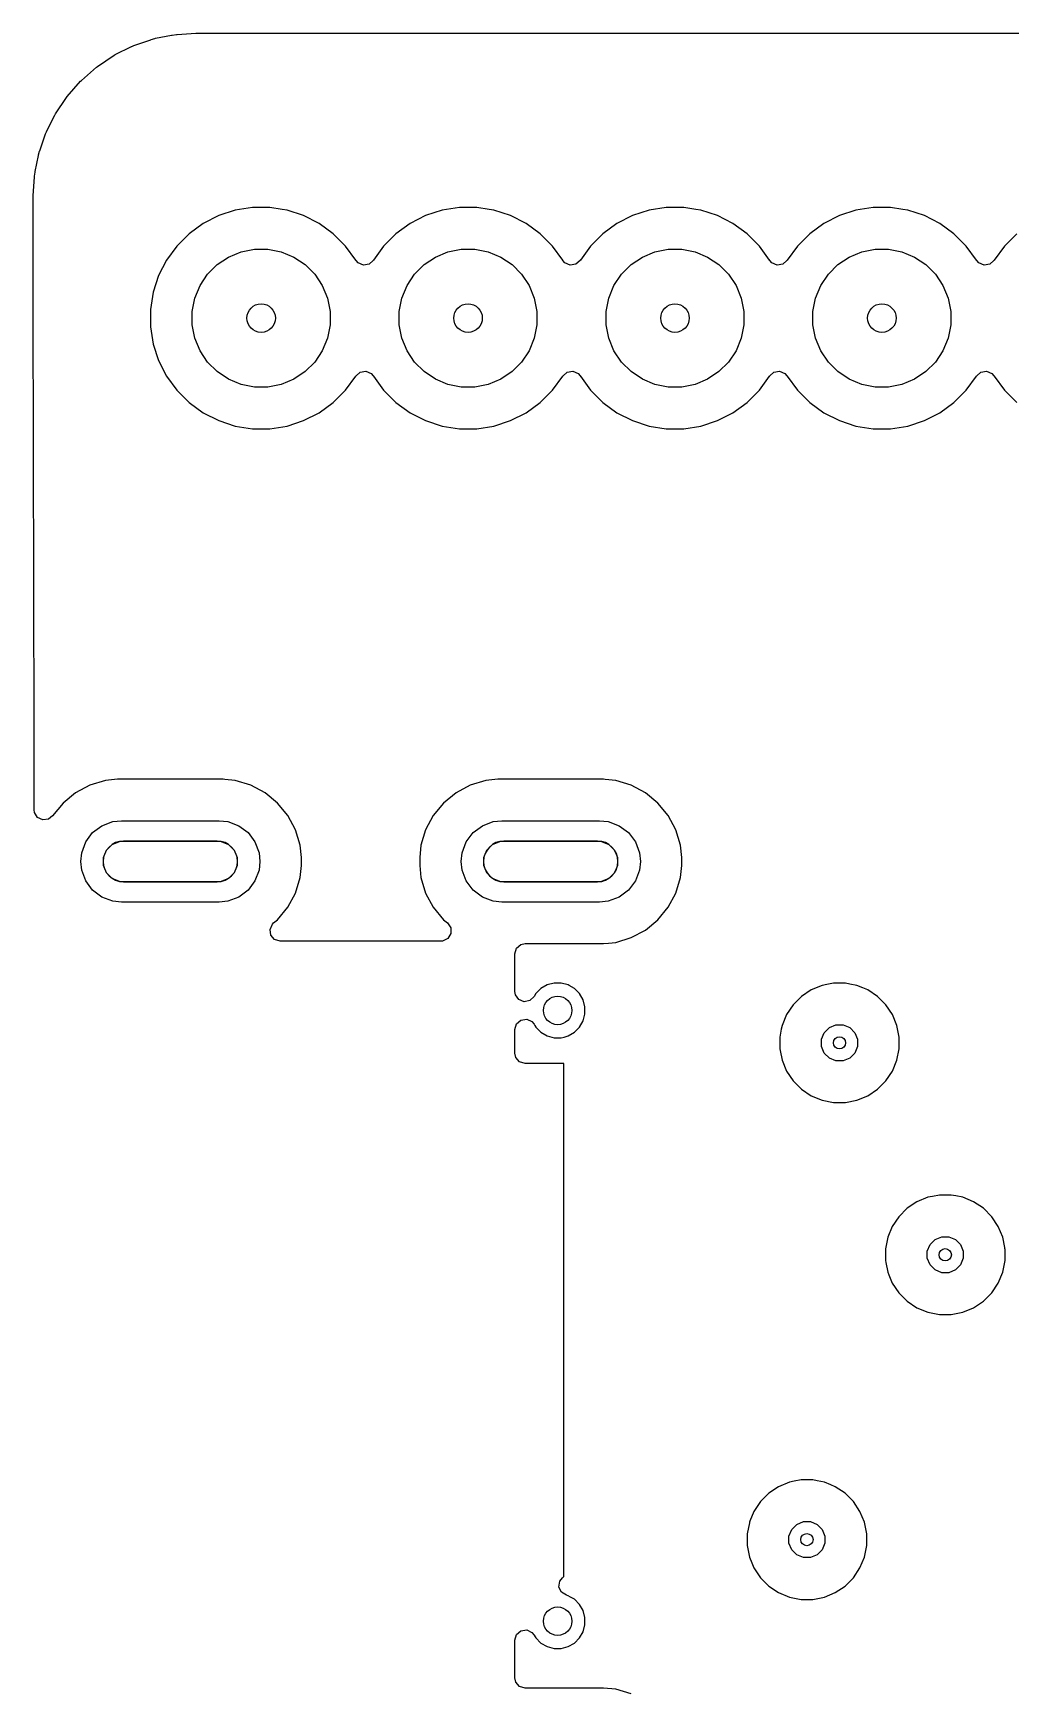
# Model space of a CAD drawing. Extents: x 2.09 to 4.51, y -4.8 to -2.93.
# Drawn here: x 2.087 to 2.559, y -3.734 to -2.933 of the extents above; entities that cross this region are included whole.
import ezdxf

# ---------------------------------------------------------------- set-up
doc = ezdxf.new("R2010")
doc.units = 0
doc.header["$MEASUREMENT"] = 0
doc.layers.add('BLACK', color=7, linetype='CONTINUOUS')

msp = doc.modelspace()

# ---------------------------------------------------------------- linework, layer by layer
at = {"layer": 'BLACK', "linetype": 'CONTINUOUS'}
for p, q in [((2.13425, -2.93957), (2.13437, -2.93951)), ((2.13437, -2.93951), (2.13529, -2.93909)), ((2.13529, -2.93909), (2.13575, -2.93891)), ((2.13575, -2.93891), (2.14356, -2.93625)), ((2.14356, -2.93625), (2.14375, -2.93619)), ((2.14375, -2.93619), (2.14541, -2.93571)), ((2.14541, -2.93571), (2.14584, -2.9356)), ((2.14584, -2.9356), (2.15358, -2.93406)), ((2.15358, -2.93406), (2.15383, -2.93402)), ((2.15383, -2.93402), (2.15586, -2.93373)), ((2.15586, -2.93373), (2.15624, -2.93369)), ((2.15624, -2.93369), (2.16519, -2.9331)), ((2.16519, -2.9331), (2.16552, -2.93309)), ((2.16552, -2.93309), (4.42897, -2.93309)), ((2.1177, -2.94918), (2.12572, -2.94382)), ((2.12572, -2.94382), (2.12628, -2.94349)), ((2.12628, -2.94349), (2.13425, -2.93957)), ((2.10993, -2.95593), (2.11719, -2.94957)), ((2.11719, -2.94957), (2.1177, -2.94918)), ((2.10311, -2.96365), (2.10948, -2.95639)), ((2.10948, -2.95639), (2.10993, -2.95593)), ((2.09736, -2.97218), (2.10272, -2.96416)), ((2.10272, -2.96416), (2.10311, -2.96365)), ((2.09311, -2.9807), (2.09704, -2.97274)), ((2.09704, -2.97274), (2.09736, -2.97218)), ((2.0898, -2.99001), (2.09245, -2.98221)), ((2.09245, -2.98221), (2.09263, -2.98174)), ((2.09263, -2.98174), (2.09305, -2.98083)), ((2.09305, -2.98083), (2.09311, -2.9807)), ((2.08761, -3.00003), (2.08915, -2.9923)), ((2.08915, -2.9923), (2.08925, -2.99187)), ((2.08925, -2.99187), (2.08974, -2.99021)), ((2.08974, -2.99021), (2.0898, -2.99001)), ((2.08664, -3.01165), (2.08723, -3.0027)), ((2.08723, -3.0027), (2.08727, -3.00232)), ((2.08727, -3.00232), (2.08756, -3.00029)), ((2.08756, -3.00029), (2.08761, -3.00003)), ((2.08663, -3.01198), (2.08664, -3.01165)), ((2.08672, -3.06666), (2.08663, -3.01198)), ((2.18433, -3.0187), (2.17632, -3.0213)), ((2.19264, -3.01738), (2.18433, -3.0187)), ((2.18433, -3.0187), (2.18433, -3.0187)), ((2.20106, -3.01738), (2.19264, -3.01738)), ((2.20698, -3.01832), (2.20106, -3.01738)), ((2.20937, -3.0187), (2.20698, -3.01832)), ((2.21738, -3.0213), (2.20937, -3.0187)), ((2.20937, -3.0187), (2.20937, -3.0187)), ((2.28433, -3.0187), (2.27632, -3.0213)), ((2.29264, -3.01738), (2.28433, -3.0187)), ((2.28433, -3.0187), (2.28433, -3.0187)), ((2.30106, -3.01738), (2.29264, -3.01738)), ((2.30698, -3.01832), (2.30106, -3.01738)), ((2.30937, -3.0187), (2.30698, -3.01832)), ((2.31738, -3.0213), (2.30937, -3.0187)), ((2.30937, -3.0187), (2.30937, -3.0187)), ((2.38433, -3.0187), (2.37632, -3.0213)), ((2.39264, -3.01738), (2.38433, -3.0187)), ((2.38433, -3.0187), (2.38433, -3.0187)), ((2.40106, -3.01738), (2.39264, -3.01738)), ((2.40698, -3.01832), (2.40106, -3.01738)), ((2.40937, -3.0187), (2.40698, -3.01832)), ((2.41738, -3.0213), (2.40937, -3.0187)), ((2.40937, -3.0187), (2.40937, -3.0187)), ((2.48433, -3.0187), (2.47632, -3.0213)), ((2.49264, -3.01738), (2.48433, -3.0187)), ((2.48433, -3.0187), (2.48433, -3.0187)), ((2.50106, -3.01738), (2.49264, -3.01738)), ((2.50698, -3.01832), (2.50106, -3.01738)), ((2.50937, -3.0187), (2.50698, -3.01832)), ((2.51738, -3.0213), (2.50937, -3.0187)), ((2.50937, -3.0187), (2.50937, -3.0187)), ((2.16882, -3.02512), (2.16201, -3.03007)), ((2.17632, -3.0213), (2.16882, -3.02512)), ((2.17632, -3.0213), (2.17632, -3.0213)), ((2.22488, -3.02512), (2.21738, -3.0213)), ((2.21738, -3.0213), (2.21738, -3.0213)), ((2.21738, -3.0213), (2.21738, -3.0213)), ((2.23169, -3.03007), (2.22488, -3.02512)), ((2.26882, -3.02512), (2.26201, -3.03007)), ((2.27632, -3.0213), (2.26882, -3.02512)), ((2.27632, -3.0213), (2.27632, -3.0213)), ((2.32488, -3.02512), (2.31738, -3.0213)), ((2.31738, -3.0213), (2.31738, -3.0213)), ((2.31738, -3.0213), (2.31738, -3.0213)), ((2.33169, -3.03007), (2.32488, -3.02512)), ((2.36882, -3.02512), (2.36201, -3.03007)), ((2.37632, -3.0213), (2.36882, -3.02512)), ((2.37632, -3.0213), (2.37632, -3.0213)), ((2.42488, -3.02512), (2.41738, -3.0213)), ((2.41738, -3.0213), (2.41738, -3.0213)), ((2.41738, -3.0213), (2.41738, -3.0213)), ((2.43169, -3.03007), (2.42488, -3.02512)), ((2.46882, -3.02512), (2.46201, -3.03007)), ((2.47632, -3.0213), (2.46882, -3.02512)), ((2.47632, -3.0213), (2.47632, -3.0213)), ((2.52488, -3.02512), (2.51738, -3.0213)), ((2.51738, -3.0213), (2.51738, -3.0213)), ((2.51738, -3.0213), (2.51738, -3.0213)), ((2.53169, -3.03007), (2.52488, -3.02512)), ((2.16201, -3.03007), (2.15605, -3.03602)), ((2.16201, -3.03007), (2.16201, -3.03007)), ((2.23765, -3.03602), (2.23169, -3.03007)), ((2.23169, -3.03007), (2.23169, -3.03007)), ((2.23169, -3.03007), (2.23169, -3.03007)), ((2.26201, -3.03007), (2.25605, -3.03602)), ((2.26201, -3.03007), (2.26201, -3.03007)), ((2.33765, -3.03602), (2.33169, -3.03007)), ((2.33169, -3.03007), (2.33169, -3.03007)), ((2.33169, -3.03007), (2.33169, -3.03007)), ((2.36201, -3.03007), (2.35605, -3.03602)), ((2.36201, -3.03007), (2.36201, -3.03007)), ((2.43765, -3.03602), (2.43169, -3.03007)), ((2.43169, -3.03007), (2.43169, -3.03007)), ((2.43169, -3.03007), (2.43169, -3.03007)), ((2.46201, -3.03007), (2.45605, -3.03602)), ((2.46201, -3.03007), (2.46201, -3.03007)), ((2.53765, -3.03602), (2.53169, -3.03007)), ((2.53169, -3.03007), (2.53169, -3.03007)), ((2.53169, -3.03007), (2.53169, -3.03007)), ((2.56201, -3.03007), (2.55605, -3.03602)), ((2.15111, -3.04283), (2.14728, -3.05034)), ((2.15605, -3.03602), (2.15111, -3.04283)), ((2.15605, -3.03602), (2.15605, -3.03602)), ((2.17562, -3.045), (2.18108, -3.04135)), ((2.18108, -3.04135), (2.18714, -3.03884)), ((2.18714, -3.03884), (2.19357, -3.03756)), ((2.19357, -3.03756), (2.20013, -3.03756)), ((2.20013, -3.03756), (2.20656, -3.03884)), ((2.20656, -3.03884), (2.21263, -3.04135)), ((2.21263, -3.04135), (2.21808, -3.045)), ((2.24259, -3.04283), (2.23765, -3.03602)), ((2.23765, -3.03602), (2.23765, -3.03602)), ((2.23765, -3.03602), (2.23765, -3.03602)), ((2.24262, -3.04288), (2.24259, -3.04283)), ((2.24259, -3.04283), (2.24259, -3.04283)), ((2.24265, -3.04291), (2.24262, -3.04288)), ((2.24271, -3.04299), (2.24265, -3.04291)), ((2.24272, -3.04299), (2.24271, -3.04299)), ((2.24368, -3.0441), (2.24272, -3.04299)), ((2.25097, -3.04298), (2.24901, -3.04475)), ((2.25099, -3.04299), (2.25097, -3.04298)), ((2.25107, -3.04289), (2.25099, -3.04299)), ((2.25108, -3.04288), (2.25107, -3.04289)), ((2.25111, -3.04283), (2.25108, -3.04288)), ((2.25605, -3.03602), (2.25111, -3.04283)), ((2.25605, -3.03602), (2.25605, -3.03602)), ((2.27562, -3.045), (2.28108, -3.04135)), ((2.28108, -3.04135), (2.28714, -3.03884)), ((2.28714, -3.03884), (2.29357, -3.03756)), ((2.29357, -3.03756), (2.30013, -3.03756)), ((2.30013, -3.03756), (2.30656, -3.03884)), ((2.30656, -3.03884), (2.31263, -3.04135)), ((2.31263, -3.04135), (2.31808, -3.045)), ((2.34259, -3.04283), (2.33765, -3.03602)), ((2.33765, -3.03602), (2.33765, -3.03602)), ((2.33765, -3.03602), (2.33765, -3.03602)), ((2.34262, -3.04288), (2.34259, -3.04283)), ((2.34259, -3.04283), (2.34259, -3.04283)), ((2.34265, -3.04291), (2.34262, -3.04288)), ((2.34271, -3.04299), (2.34265, -3.04291)), ((2.34272, -3.04299), (2.34271, -3.04299)), ((2.34368, -3.0441), (2.34272, -3.04299)), ((2.35097, -3.04298), (2.34901, -3.04475)), ((2.35099, -3.04299), (2.35097, -3.04298)), ((2.35107, -3.04289), (2.35099, -3.04299)), ((2.35108, -3.04288), (2.35107, -3.04289)), ((2.35111, -3.04283), (2.35108, -3.04288)), ((2.35605, -3.03602), (2.35111, -3.04283)), ((2.35605, -3.03602), (2.35605, -3.03602)), ((2.37562, -3.045), (2.38108, -3.04135)), ((2.38108, -3.04135), (2.38714, -3.03884)), ((2.38714, -3.03884), (2.39357, -3.03756)), ((2.39357, -3.03756), (2.40013, -3.03756)), ((2.40013, -3.03756), (2.40656, -3.03884)), ((2.40656, -3.03884), (2.41263, -3.04135)), ((2.41263, -3.04135), (2.41808, -3.045)), ((2.44259, -3.04283), (2.43765, -3.03602)), ((2.43765, -3.03602), (2.43765, -3.03602)), ((2.43765, -3.03602), (2.43765, -3.03602)), ((2.44262, -3.04288), (2.44259, -3.04283)), ((2.44259, -3.04283), (2.44259, -3.04283)), ((2.44265, -3.04291), (2.44262, -3.04288)), ((2.44271, -3.04299), (2.44265, -3.04291)), ((2.44272, -3.04299), (2.44271, -3.04299)), ((2.44368, -3.0441), (2.44272, -3.04299)), ((2.45097, -3.04298), (2.44901, -3.04475)), ((2.45099, -3.04299), (2.45097, -3.04298)), ((2.45107, -3.04289), (2.45099, -3.04299)), ((2.45108, -3.04288), (2.45107, -3.04289)), ((2.45111, -3.04283), (2.45108, -3.04288)), ((2.45605, -3.03602), (2.45111, -3.04283)), ((2.45605, -3.03602), (2.45605, -3.03602)), ((2.47562, -3.045), (2.48108, -3.04135)), ((2.48108, -3.04135), (2.48714, -3.03884)), ((2.48714, -3.03884), (2.49357, -3.03756)), ((2.49357, -3.03756), (2.50013, -3.03756)), ((2.50013, -3.03756), (2.50656, -3.03884)), ((2.50656, -3.03884), (2.51263, -3.04135)), ((2.51263, -3.04135), (2.51808, -3.045)), ((2.54259, -3.04283), (2.53765, -3.03602)), ((2.53765, -3.03602), (2.53765, -3.03602)), ((2.53765, -3.03602), (2.53765, -3.03602)), ((2.54262, -3.04288), (2.54259, -3.04283)), ((2.54259, -3.04283), (2.54259, -3.04283)), ((2.54265, -3.04291), (2.54262, -3.04288)), ((2.54271, -3.04299), (2.54265, -3.04291)), ((2.54272, -3.04299), (2.54271, -3.04299)), ((2.54368, -3.0441), (2.54272, -3.04299)), ((2.55097, -3.04298), (2.54901, -3.04475)), ((2.55099, -3.04299), (2.55097, -3.04298)), ((2.55107, -3.04289), (2.55099, -3.04299)), ((2.55108, -3.04288), (2.55107, -3.04289)), ((2.55111, -3.04283), (2.55108, -3.04288)), ((2.55605, -3.03602), (2.55111, -3.04283)), ((2.55605, -3.03602), (2.55605, -3.03602)), ((2.14728, -3.05034), (2.14468, -3.05834)), ((2.14728, -3.05034), (2.14728, -3.05034)), ((2.16734, -3.05509), (2.17098, -3.04964)), ((2.17098, -3.04964), (2.17562, -3.045)), ((2.21808, -3.045), (2.22272, -3.04964)), ((2.22272, -3.04964), (2.22636, -3.05509)), ((2.24625, -3.04521), (2.24368, -3.0441)), ((2.24901, -3.04475), (2.24625, -3.04521)), ((2.26734, -3.05509), (2.27098, -3.04964)), ((2.27098, -3.04964), (2.27562, -3.045)), ((2.31808, -3.045), (2.32272, -3.04964)), ((2.32272, -3.04964), (2.32636, -3.05509)), ((2.34625, -3.04521), (2.34368, -3.0441)), ((2.34901, -3.04475), (2.34625, -3.04521)), ((2.36734, -3.05509), (2.37098, -3.04964)), ((2.37098, -3.04964), (2.37562, -3.045)), ((2.41808, -3.045), (2.42272, -3.04964)), ((2.42272, -3.04964), (2.42636, -3.05509)), ((2.44625, -3.04521), (2.44368, -3.0441)), ((2.44901, -3.04475), (2.44625, -3.04521)), ((2.46734, -3.05509), (2.47098, -3.04964)), ((2.47098, -3.04964), (2.47562, -3.045)), ((2.51808, -3.045), (2.52272, -3.04964)), ((2.52272, -3.04964), (2.52636, -3.05509)), ((2.54625, -3.04521), (2.54368, -3.0441)), ((2.54901, -3.04475), (2.54625, -3.04521)), ((2.14468, -3.05834), (2.14337, -3.06666)), ((2.14468, -3.05834), (2.14468, -3.05834)), ((2.14468, -3.05834), (2.14468, -3.05834)), ((2.16483, -3.06115), (2.16734, -3.05509)), ((2.22636, -3.05509), (2.22887, -3.06115)), ((2.26483, -3.06115), (2.26734, -3.05509)), ((2.32636, -3.05509), (2.32887, -3.06115)), ((2.36483, -3.06115), (2.36734, -3.05509)), ((2.42636, -3.05509), (2.42887, -3.06115)), ((2.46483, -3.06115), (2.46734, -3.05509)), ((2.52636, -3.05509), (2.52887, -3.06115)), ((2.08705, -3.26881), (2.08672, -3.06666)), ((2.14337, -3.06666), (2.14337, -3.07508)), ((2.16355, -3.06759), (2.16483, -3.06115)), ((2.16355, -3.07415), (2.16355, -3.06759)), ((2.22887, -3.06115), (2.23015, -3.06759)), ((2.23015, -3.06759), (2.23015, -3.07415)), ((2.26355, -3.06759), (2.26483, -3.06115)), ((2.26355, -3.07415), (2.26355, -3.06759)), ((2.32887, -3.06115), (2.33015, -3.06759)), ((2.33015, -3.06759), (2.33015, -3.07415)), ((2.36355, -3.06759), (2.36483, -3.06115)), ((2.36355, -3.07415), (2.36355, -3.06759)), ((2.42887, -3.06115), (2.43015, -3.06759)), ((2.43015, -3.06759), (2.43015, -3.07415)), ((2.46355, -3.06759), (2.46483, -3.06115)), ((2.46355, -3.07415), (2.46355, -3.06759)), ((2.52887, -3.06115), (2.53015, -3.06759)), ((2.53015, -3.06759), (2.53015, -3.07415)), ((2.14337, -3.07508), (2.14468, -3.08339)), ((2.16483, -3.08058), (2.16355, -3.07415)), ((2.23015, -3.07415), (2.22887, -3.08058)), ((2.26483, -3.08058), (2.26355, -3.07415)), ((2.33015, -3.07415), (2.32887, -3.08058)), ((2.36483, -3.08058), (2.36355, -3.07415)), ((2.43015, -3.07415), (2.42887, -3.08058)), ((2.46483, -3.08058), (2.46355, -3.07415)), ((2.53015, -3.07415), (2.52887, -3.08058)), ((2.14468, -3.08339), (2.14468, -3.08339)), ((2.14468, -3.08339), (2.14728, -3.09139)), ((2.16734, -3.08664), (2.16483, -3.08058)), ((2.22887, -3.08058), (2.22636, -3.08664)), ((2.26734, -3.08664), (2.26483, -3.08058)), ((2.32887, -3.08058), (2.32636, -3.08664)), ((2.36734, -3.08664), (2.36483, -3.08058)), ((2.42887, -3.08058), (2.42636, -3.08664)), ((2.46734, -3.08664), (2.46483, -3.08058)), ((2.52887, -3.08058), (2.52636, -3.08664)), ((2.14728, -3.09139), (2.14728, -3.0914)), ((2.14728, -3.0914), (2.15111, -3.0989)), ((2.17098, -3.0921), (2.16734, -3.08664)), ((2.22636, -3.08664), (2.22272, -3.0921)), ((2.27098, -3.0921), (2.26734, -3.08664)), ((2.32636, -3.08664), (2.32272, -3.0921)), ((2.37098, -3.0921), (2.36734, -3.08664)), ((2.42636, -3.08664), (2.42272, -3.0921)), ((2.47098, -3.0921), (2.46734, -3.08664)), ((2.52636, -3.08664), (2.52272, -3.0921)), ((2.15111, -3.0989), (2.15605, -3.10571)), ((2.17562, -3.09673), (2.17098, -3.0921)), ((2.18108, -3.10038), (2.17562, -3.09673)), ((2.21808, -3.09673), (2.21263, -3.10038)), ((2.22272, -3.0921), (2.21808, -3.09673)), ((2.23765, -3.10571), (2.24259, -3.0989)), ((2.24259, -3.0989), (2.24262, -3.09886)), ((2.24259, -3.0989), (2.24259, -3.0989)), ((2.24262, -3.09886), (2.24263, -3.09884)), ((2.24263, -3.09884), (2.24271, -3.09874)), ((2.24271, -3.09874), (2.24273, -3.09876)), ((2.24273, -3.09876), (2.24469, -3.09698)), ((2.24469, -3.09698), (2.24745, -3.09652)), ((2.24745, -3.09652), (2.25002, -3.09763)), ((2.25002, -3.09763), (2.25099, -3.09875)), ((2.25099, -3.09875), (2.25099, -3.09874)), ((2.25099, -3.09874), (2.25105, -3.09882)), ((2.25105, -3.09882), (2.25108, -3.09886)), ((2.25108, -3.09886), (2.25111, -3.0989)), ((2.25111, -3.0989), (2.25111, -3.0989)), ((2.25111, -3.0989), (2.25605, -3.10571)), ((2.27562, -3.09673), (2.27098, -3.0921)), ((2.28108, -3.10038), (2.27562, -3.09673)), ((2.31808, -3.09673), (2.31263, -3.10038)), ((2.32272, -3.0921), (2.31808, -3.09673)), ((2.33765, -3.10571), (2.34259, -3.0989)), ((2.34259, -3.0989), (2.34262, -3.09886)), ((2.34259, -3.0989), (2.34259, -3.0989)), ((2.34262, -3.09886), (2.34263, -3.09884)), ((2.34263, -3.09884), (2.34271, -3.09874)), ((2.34271, -3.09874), (2.34273, -3.09876)), ((2.34273, -3.09876), (2.34469, -3.09698)), ((2.34469, -3.09698), (2.34745, -3.09652)), ((2.34745, -3.09652), (2.35002, -3.09763)), ((2.35002, -3.09763), (2.35099, -3.09875)), ((2.35099, -3.09875), (2.35099, -3.09874)), ((2.35099, -3.09874), (2.35105, -3.09882)), ((2.35105, -3.09882), (2.35108, -3.09886)), ((2.35108, -3.09886), (2.35111, -3.0989)), ((2.35111, -3.0989), (2.35111, -3.0989)), ((2.35111, -3.0989), (2.35605, -3.10571)), ((2.37562, -3.09673), (2.37098, -3.0921)), ((2.38108, -3.10038), (2.37562, -3.09673)), ((2.41808, -3.09673), (2.41263, -3.10038)), ((2.42272, -3.0921), (2.41808, -3.09673)), ((2.43765, -3.10571), (2.44259, -3.0989)), ((2.44259, -3.0989), (2.44262, -3.09886)), ((2.44259, -3.0989), (2.44259, -3.0989)), ((2.44262, -3.09886), (2.44263, -3.09884)), ((2.44263, -3.09884), (2.44271, -3.09874)), ((2.44271, -3.09874), (2.44273, -3.09876)), ((2.44273, -3.09876), (2.44469, -3.09698)), ((2.44469, -3.09698), (2.44745, -3.09652)), ((2.44745, -3.09652), (2.45002, -3.09763)), ((2.45002, -3.09763), (2.45099, -3.09875)), ((2.45099, -3.09875), (2.45099, -3.09874)), ((2.45099, -3.09874), (2.45105, -3.09882)), ((2.45105, -3.09882), (2.45108, -3.09886)), ((2.45108, -3.09886), (2.45111, -3.0989)), ((2.45111, -3.0989), (2.45111, -3.0989)), ((2.45111, -3.0989), (2.45605, -3.10571)), ((2.47562, -3.09673), (2.47098, -3.0921)), ((2.48108, -3.10038), (2.47562, -3.09673)), ((2.51808, -3.09673), (2.51263, -3.10038)), ((2.52272, -3.0921), (2.51808, -3.09673)), ((2.53765, -3.10571), (2.54259, -3.0989)), ((2.54259, -3.0989), (2.54262, -3.09886)), ((2.54259, -3.0989), (2.54259, -3.0989)), ((2.54262, -3.09886), (2.54263, -3.09884)), ((2.54263, -3.09884), (2.54271, -3.09874)), ((2.54271, -3.09874), (2.54273, -3.09876)), ((2.54273, -3.09876), (2.54469, -3.09698)), ((2.54469, -3.09698), (2.54745, -3.09652)), ((2.54745, -3.09652), (2.55002, -3.09763)), ((2.55002, -3.09763), (2.55099, -3.09875)), ((2.55099, -3.09875), (2.55099, -3.09874)), ((2.55099, -3.09874), (2.55105, -3.09882)), ((2.55105, -3.09882), (2.55108, -3.09886)), ((2.55108, -3.09886), (2.55111, -3.0989)), ((2.55111, -3.0989), (2.55111, -3.0989)), ((2.55111, -3.0989), (2.55605, -3.10571)), ((2.15605, -3.10571), (2.15605, -3.10571)), ((2.15605, -3.10571), (2.15605, -3.10571)), ((2.15605, -3.10571), (2.16201, -3.11166)), ((2.18714, -3.10289), (2.18108, -3.10038)), ((2.19357, -3.10417), (2.18714, -3.10289)), ((2.20013, -3.10417), (2.19357, -3.10417)), ((2.20656, -3.10289), (2.20013, -3.10417)), ((2.21263, -3.10038), (2.20656, -3.10289)), ((2.23169, -3.11166), (2.23765, -3.10571)), ((2.25605, -3.10571), (2.25605, -3.10571)), ((2.25605, -3.10571), (2.25605, -3.10571)), ((2.25605, -3.10571), (2.26201, -3.11166)), ((2.28714, -3.10289), (2.28108, -3.10038)), ((2.29357, -3.10417), (2.28714, -3.10289)), ((2.30013, -3.10417), (2.29357, -3.10417)), ((2.30656, -3.10289), (2.30013, -3.10417)), ((2.31263, -3.10038), (2.30656, -3.10289)), ((2.33169, -3.11166), (2.33765, -3.10571)), ((2.35605, -3.10571), (2.35605, -3.10571)), ((2.35605, -3.10571), (2.35605, -3.10571)), ((2.35605, -3.10571), (2.36201, -3.11166)), ((2.38714, -3.10289), (2.38108, -3.10038)), ((2.39357, -3.10417), (2.38714, -3.10289)), ((2.40013, -3.10417), (2.39357, -3.10417)), ((2.40656, -3.10289), (2.40013, -3.10417)), ((2.41263, -3.10038), (2.40656, -3.10289)), ((2.43169, -3.11166), (2.43765, -3.10571)), ((2.45605, -3.10571), (2.45605, -3.10571)), ((2.45605, -3.10571), (2.45605, -3.10571)), ((2.45605, -3.10571), (2.46201, -3.11166)), ((2.48714, -3.10289), (2.48108, -3.10038)), ((2.49357, -3.10417), (2.48714, -3.10289)), ((2.50013, -3.10417), (2.49357, -3.10417)), ((2.50656, -3.10289), (2.50013, -3.10417)), ((2.51263, -3.10038), (2.50656, -3.10289)), ((2.53169, -3.11166), (2.53765, -3.10571)), ((2.55605, -3.10571), (2.55605, -3.10571)), ((2.55605, -3.10571), (2.55605, -3.10571)), ((2.55605, -3.10571), (2.56201, -3.11166)), ((2.16201, -3.11166), (2.16201, -3.11166)), ((2.16201, -3.11166), (2.16201, -3.11166)), ((2.16201, -3.11166), (2.16882, -3.11661)), ((2.22488, -3.11661), (2.23169, -3.11166)), ((2.26201, -3.11166), (2.26201, -3.11166)), ((2.26201, -3.11166), (2.26201, -3.11166)), ((2.26201, -3.11166), (2.26882, -3.11661)), ((2.32488, -3.11661), (2.33169, -3.11166)), ((2.36201, -3.11166), (2.36201, -3.11166)), ((2.36201, -3.11166), (2.36201, -3.11166)), ((2.36201, -3.11166), (2.36882, -3.11661)), ((2.42488, -3.11661), (2.43169, -3.11166)), ((2.46201, -3.11166), (2.46201, -3.11166)), ((2.46201, -3.11166), (2.46201, -3.11166)), ((2.46201, -3.11166), (2.46882, -3.11661)), ((2.52488, -3.11661), (2.53169, -3.11166)), ((2.16882, -3.11661), (2.17632, -3.12043)), ((2.17632, -3.12043), (2.18433, -3.12303)), ((2.18433, -3.12303), (2.18433, -3.12303)), ((2.18433, -3.12303), (2.18433, -3.12303)), ((2.18433, -3.12303), (2.19264, -3.12435)), ((2.20106, -3.12435), (2.20937, -3.12303)), ((2.20937, -3.12303), (2.21738, -3.12043)), ((2.21738, -3.12043), (2.22488, -3.11661)), ((2.26882, -3.11661), (2.27632, -3.12043)), ((2.27632, -3.12043), (2.28433, -3.12303)), ((2.28433, -3.12303), (2.28433, -3.12303)), ((2.28433, -3.12303), (2.28433, -3.12303)), ((2.28433, -3.12303), (2.29264, -3.12435)), ((2.30106, -3.12435), (2.30937, -3.12303)), ((2.30937, -3.12303), (2.31738, -3.12043)), ((2.31738, -3.12043), (2.32488, -3.11661)), ((2.36882, -3.11661), (2.37632, -3.12043)), ((2.37632, -3.12043), (2.38433, -3.12303)), ((2.38433, -3.12303), (2.38433, -3.12303)), ((2.38433, -3.12303), (2.38433, -3.12303)), ((2.38433, -3.12303), (2.39264, -3.12435)), ((2.40106, -3.12435), (2.40937, -3.12303)), ((2.40937, -3.12303), (2.41738, -3.12043)), ((2.41738, -3.12043), (2.42488, -3.11661)), ((2.46882, -3.11661), (2.47632, -3.12043)), ((2.47632, -3.12043), (2.48433, -3.12303)), ((2.48433, -3.12303), (2.48433, -3.12303)), ((2.48433, -3.12303), (2.48433, -3.12303)), ((2.48433, -3.12303), (2.49264, -3.12435)), ((2.50106, -3.12435), (2.50937, -3.12303)), ((2.50937, -3.12303), (2.51738, -3.12043)), ((2.51738, -3.12043), (2.52488, -3.11661)), ((2.19264, -3.12435), (2.19264, -3.12435)), ((2.19264, -3.12435), (2.20106, -3.12435)), ((2.20106, -3.12435), (2.20106, -3.12435)), ((2.29264, -3.12435), (2.29264, -3.12435)), ((2.29264, -3.12435), (2.30106, -3.12435)), ((2.30106, -3.12435), (2.30106, -3.12435)), ((2.39264, -3.12435), (2.39264, -3.12435)), ((2.39264, -3.12435), (2.40106, -3.12435)), ((2.40106, -3.12435), (2.40106, -3.12435)), ((2.49264, -3.12435), (2.49264, -3.12435)), ((2.49264, -3.12435), (2.50106, -3.12435)), ((2.50106, -3.12435), (2.50106, -3.12435)), ((2.08711, -3.30854), (2.08705, -3.26881)), ((2.11406, -3.29667), (2.10716, -3.30035)), ((2.12154, -3.2944), (2.11406, -3.29667)), ((2.12737, -3.29382), (2.12154, -3.2944)), ((2.17852, -3.29382), (2.12737, -3.29382)), ((2.12737, -3.29382), (2.12737, -3.29382)), ((2.17928, -3.2939), (2.17852, -3.29382)), ((2.17852, -3.29382), (2.17852, -3.29382)), ((2.18435, -3.2944), (2.17928, -3.2939)), ((2.19184, -3.29667), (2.18435, -3.2944)), ((2.18435, -3.2944), (2.18435, -3.2944)), ((2.18435, -3.2944), (2.18435, -3.2944)), ((2.19873, -3.30035), (2.19184, -3.29667)), ((2.29791, -3.29667), (2.29102, -3.30035)), ((2.3054, -3.2944), (2.29791, -3.29667)), ((2.31123, -3.29382), (2.3054, -3.2944)), ((2.36238, -3.29382), (2.31123, -3.29382)), ((2.31123, -3.29382), (2.31123, -3.29382)), ((2.36314, -3.2939), (2.36238, -3.29382)), ((2.36238, -3.29382), (2.36238, -3.29382)), ((2.36821, -3.2944), (2.36314, -3.2939)), ((2.37569, -3.29667), (2.36821, -3.2944)), ((2.36821, -3.2944), (2.36821, -3.2944)), ((2.36821, -3.2944), (2.36821, -3.2944)), ((2.38259, -3.30035), (2.37569, -3.29667)), ((2.10111, -3.30532), (2.096, -3.31155)), ((2.10716, -3.30035), (2.10111, -3.30532)), ((2.20478, -3.30532), (2.19873, -3.30035)), ((2.20974, -3.31136), (2.20478, -3.30532)), ((2.28497, -3.30532), (2.28001, -3.31136)), ((2.29102, -3.30035), (2.28497, -3.30532)), ((2.38864, -3.30532), (2.38259, -3.30035)), ((2.3936, -3.31136), (2.38864, -3.30532)), ((2.08729, -3.30984), (2.08711, -3.30854)), ((2.08876, -3.31222), (2.08729, -3.30984)), ((2.09128, -3.31343), (2.08876, -3.31222)), ((2.09405, -3.31308), (2.09128, -3.31343)), ((2.09594, -3.31151), (2.09405, -3.31308)), ((2.096, -3.31155), (2.09594, -3.31151)), ((2.11989, -3.31625), (2.12514, -3.31429)), ((2.12514, -3.31429), (2.12932, -3.31384)), ((2.12932, -3.31384), (2.17657, -3.31384)), ((2.17657, -3.31384), (2.18075, -3.31429)), ((2.18075, -3.31429), (2.186, -3.31625)), ((2.21343, -3.31826), (2.20974, -3.31136)), ((2.28001, -3.31136), (2.27632, -3.31826)), ((2.30375, -3.31625), (2.309, -3.31429)), ((2.309, -3.31429), (2.31318, -3.31384)), ((2.31318, -3.31384), (2.36043, -3.31384)), ((2.36043, -3.31384), (2.36461, -3.31429)), ((2.36461, -3.31429), (2.36986, -3.31625)), ((2.39729, -3.31826), (2.3936, -3.31136)), ((2.11205, -3.32409), (2.1154, -3.31961)), ((2.1154, -3.31961), (2.11989, -3.31625)), ((2.12484, -3.32534), (2.12839, -3.32387)), ((2.12839, -3.32387), (2.13031, -3.32369)), ((2.13031, -3.32369), (2.17558, -3.32369)), ((2.17558, -3.32369), (2.1775, -3.32387)), ((2.1775, -3.32387), (2.18105, -3.32534)), ((2.186, -3.31625), (2.19049, -3.31961)), ((2.19049, -3.31961), (2.19384, -3.32409)), ((2.2157, -3.32574), (2.21343, -3.31826)), ((2.27632, -3.31826), (2.27405, -3.32574)), ((2.2959, -3.32409), (2.29926, -3.31961)), ((2.29926, -3.31961), (2.30375, -3.31625)), ((2.3087, -3.32534), (2.31225, -3.32387)), ((2.31225, -3.32387), (2.31417, -3.32369)), ((2.31417, -3.32369), (2.35944, -3.32369)), ((2.35944, -3.32369), (2.36136, -3.32387)), ((2.36136, -3.32387), (2.36491, -3.32534)), ((2.36986, -3.31625), (2.37434, -3.31961)), ((2.37434, -3.31961), (2.3777, -3.32409)), ((2.39956, -3.32574), (2.39729, -3.31826)), ((2.10964, -3.33353), (2.11009, -3.32934)), ((2.11009, -3.32934), (2.11205, -3.32409)), ((2.12065, -3.33161), (2.12212, -3.32806)), ((2.12065, -3.33545), (2.12065, -3.33161)), ((2.12212, -3.32806), (2.12484, -3.32534)), ((2.18105, -3.32534), (2.18377, -3.32806)), ((2.18377, -3.32806), (2.18524, -3.33161)), ((2.18524, -3.33161), (2.18524, -3.33545)), ((2.19384, -3.32409), (2.1958, -3.32934)), ((2.1958, -3.32934), (2.19625, -3.33353)), ((2.21627, -3.33158), (2.2157, -3.32574)), ((2.21627, -3.33548), (2.21627, -3.33158)), ((2.27405, -3.32574), (2.27348, -3.33158)), ((2.27348, -3.33158), (2.27348, -3.33548)), ((2.2935, -3.33353), (2.29395, -3.32934)), ((2.29395, -3.32934), (2.2959, -3.32409)), ((2.30451, -3.33161), (2.30598, -3.32806)), ((2.30451, -3.33545), (2.30451, -3.33161)), ((2.30598, -3.32806), (2.3087, -3.32534)), ((2.36491, -3.32534), (2.36763, -3.32806)), ((2.36763, -3.32806), (2.36909, -3.33161)), ((2.36909, -3.33161), (2.36909, -3.33545)), ((2.3777, -3.32409), (2.37966, -3.32934)), ((2.37966, -3.32934), (2.38011, -3.33353)), ((2.40013, -3.33158), (2.39956, -3.32574)), ((2.40013, -3.33548), (2.40013, -3.33158)), ((2.11009, -3.33771), (2.10964, -3.33353)), ((2.11205, -3.34296), (2.11009, -3.33771)), ((2.12212, -3.339), (2.12065, -3.33545)), ((2.12484, -3.34171), (2.12212, -3.339)), ((2.18377, -3.339), (2.18105, -3.34171)), ((2.18524, -3.33545), (2.18377, -3.339)), ((2.1958, -3.33771), (2.19384, -3.34296)), ((2.19625, -3.33353), (2.1958, -3.33771)), ((2.2157, -3.34131), (2.21627, -3.33548)), ((2.27348, -3.33548), (2.27348, -3.33548)), ((2.27348, -3.33548), (2.27405, -3.34131)), ((2.29395, -3.33771), (2.2935, -3.33353)), ((2.2959, -3.34296), (2.29395, -3.33771)), ((2.30598, -3.339), (2.30451, -3.33545)), ((2.3087, -3.34171), (2.30598, -3.339)), ((2.36763, -3.339), (2.36491, -3.34171)), ((2.36909, -3.33545), (2.36763, -3.339)), ((2.37966, -3.33771), (2.3777, -3.34296)), ((2.38011, -3.33353), (2.37966, -3.33771)), ((2.39956, -3.34131), (2.40013, -3.33548)), ((2.1154, -3.34745), (2.11205, -3.34296)), ((2.11989, -3.3508), (2.1154, -3.34745)), ((2.12839, -3.34318), (2.12484, -3.34171)), ((2.13031, -3.34337), (2.12839, -3.34318)), ((2.17558, -3.34337), (2.13031, -3.34337)), ((2.1775, -3.34318), (2.17558, -3.34337)), ((2.18105, -3.34171), (2.1775, -3.34318)), ((2.19049, -3.34745), (2.186, -3.3508)), ((2.19384, -3.34296), (2.19049, -3.34745)), ((2.21343, -3.3488), (2.2157, -3.34131)), ((2.27405, -3.34131), (2.27405, -3.34131)), ((2.27405, -3.34131), (2.27405, -3.34131)), ((2.27405, -3.34131), (2.27632, -3.3488)), ((2.29926, -3.34745), (2.2959, -3.34296)), ((2.30375, -3.3508), (2.29926, -3.34745)), ((2.31225, -3.34318), (2.3087, -3.34171)), ((2.31417, -3.34337), (2.31225, -3.34318)), ((2.35944, -3.34337), (2.31417, -3.34337)), ((2.36136, -3.34318), (2.35944, -3.34337)), ((2.36491, -3.34171), (2.36136, -3.34318)), ((2.37434, -3.34745), (2.36986, -3.3508)), ((2.3777, -3.34296), (2.37434, -3.34745)), ((2.39729, -3.3488), (2.39956, -3.34131)), ((2.12514, -3.35276), (2.11989, -3.3508)), ((2.12932, -3.35321), (2.12514, -3.35276)), ((2.17657, -3.35321), (2.12932, -3.35321)), ((2.18075, -3.35276), (2.17657, -3.35321)), ((2.186, -3.3508), (2.18075, -3.35276)), ((2.20478, -3.36174), (2.20974, -3.35569)), ((2.20974, -3.35569), (2.21343, -3.3488)), ((2.27632, -3.3488), (2.28001, -3.35569)), ((2.28001, -3.35569), (2.28497, -3.36174)), ((2.309, -3.35276), (2.30375, -3.3508)), ((2.31318, -3.35321), (2.309, -3.35276)), ((2.36043, -3.35321), (2.31318, -3.35321)), ((2.36461, -3.35276), (2.36043, -3.35321)), ((2.36986, -3.3508), (2.36461, -3.35276)), ((2.38864, -3.36174), (2.3936, -3.35569)), ((2.3936, -3.35569), (2.39729, -3.3488)), ((2.20112, -3.36642), (2.20228, -3.36388)), ((2.20228, -3.36388), (2.20288, -3.3633)), ((2.20288, -3.3633), (2.20478, -3.36174)), ((2.28497, -3.36174), (2.28687, -3.3633)), ((2.28687, -3.3633), (2.28844, -3.36561)), ((2.38259, -3.3667), (2.38864, -3.36174)), ((2.20152, -3.36919), (2.20112, -3.36642)), ((2.20335, -3.3713), (2.20152, -3.36919)), ((2.20603, -3.37209), (2.20335, -3.3713)), ((2.28456, -3.37202), (2.28372, -3.37209)), ((2.28707, -3.37079), (2.28456, -3.37202)), ((2.28852, -3.3684), (2.28707, -3.37079)), ((2.28844, -3.36561), (2.28852, -3.3684)), ((2.36821, -3.37266), (2.37569, -3.37039)), ((2.37569, -3.37039), (2.38259, -3.3667)), ((2.28372, -3.37209), (2.20603, -3.37209)), ((2.3195, -3.37819), (2.32029, -3.37551)), ((2.3195, -3.39641), (2.3195, -3.37819)), ((2.32029, -3.37551), (2.3224, -3.37368)), ((2.3224, -3.37368), (2.32446, -3.37323)), ((2.32446, -3.37323), (2.36238, -3.37323)), ((2.36238, -3.37323), (2.36474, -3.373)), ((2.36238, -3.37323), (2.36238, -3.37323)), ((2.36474, -3.373), (2.36821, -3.37266)), ((2.36821, -3.37266), (2.36821, -3.37266)), ((2.36821, -3.37266), (2.36821, -3.37266)), ((2.33204, -3.39501), (2.32958, -3.39746)), ((2.33505, -3.39327), (2.33204, -3.39501)), ((2.33204, -3.39501), (2.33204, -3.39501)), ((2.33841, -3.39237), (2.33505, -3.39327)), ((2.33505, -3.39327), (2.33505, -3.39327)), ((2.33505, -3.39327), (2.33505, -3.39327)), ((2.34189, -3.39237), (2.33841, -3.39237)), ((2.34525, -3.39327), (2.34189, -3.39237)), ((2.34564, -3.39349), (2.34525, -3.39327)), ((2.34525, -3.39327), (2.34525, -3.39327)), ((2.34525, -3.39327), (2.34525, -3.39327)), ((2.34826, -3.39501), (2.34564, -3.39349)), ((2.35072, -3.39746), (2.34826, -3.39501)), ((2.34826, -3.39501), (2.34826, -3.39501)), ((2.34826, -3.39501), (2.34826, -3.39501)), ((2.4627, -3.39567), (2.45797, -3.39883)), ((2.46795, -3.39349), (2.4627, -3.39567)), ((2.4702, -3.39304), (2.46795, -3.39349)), ((2.46795, -3.39349), (2.46795, -3.39349)), ((2.46795, -3.39349), (2.46795, -3.39349)), ((2.47353, -3.39238), (2.4702, -3.39304)), ((2.47922, -3.39238), (2.47353, -3.39238)), ((2.47353, -3.39238), (2.47353, -3.39238)), ((2.48144, -3.39282), (2.47922, -3.39238)), ((2.47922, -3.39238), (2.47922, -3.39238)), ((2.4848, -3.39349), (2.48144, -3.39282)), ((2.48768, -3.39469), (2.4848, -3.39349)), ((2.49006, -3.39567), (2.48768, -3.39469)), ((2.49479, -3.39883), (2.49006, -3.39567)), ((2.31977, -3.39803), (2.3195, -3.39641)), ((2.32139, -3.40031), (2.31977, -3.39803)), ((2.32399, -3.40135), (2.32139, -3.40031)), ((2.32673, -3.40082), (2.32399, -3.40135)), ((2.32876, -3.39889), (2.32673, -3.40082)), ((2.32958, -3.39746), (2.32876, -3.39889)), ((2.32958, -3.39746), (2.32958, -3.39746)), ((2.35246, -3.40048), (2.35072, -3.39746)), ((2.35072, -3.39746), (2.35072, -3.39746)), ((2.35072, -3.39746), (2.35072, -3.39746)), ((2.35336, -3.40384), (2.35246, -3.40048)), ((2.35336, -3.40731), (2.35336, -3.40384)), ((2.45395, -3.40285), (2.45079, -3.40758)), ((2.45797, -3.39883), (2.45395, -3.40285)), ((2.45395, -3.40285), (2.45395, -3.40285)), ((2.45797, -3.39883), (2.45797, -3.39883)), ((2.49881, -3.40285), (2.49479, -3.39883)), ((2.49479, -3.39883), (2.49479, -3.39883)), ((2.50197, -3.40758), (2.49881, -3.40285)), ((2.49881, -3.40285), (2.49881, -3.40285)), ((2.49881, -3.40285), (2.49881, -3.40285)), ((2.3195, -3.41474), (2.32029, -3.41206)), ((2.32029, -3.41206), (2.3224, -3.41023)), ((2.3224, -3.41023), (2.32517, -3.40983)), ((2.32517, -3.40983), (2.32771, -3.41099)), ((2.32771, -3.41099), (2.32876, -3.41226)), ((2.35072, -3.41369), (2.35246, -3.41067)), ((2.35246, -3.41067), (2.35336, -3.40731)), ((2.45079, -3.40758), (2.44861, -3.41284)), ((2.50415, -3.41284), (2.50197, -3.40758)), ((2.3195, -3.42619), (2.3195, -3.41474)), ((2.32876, -3.41226), (2.32909, -3.41284)), ((2.32909, -3.41284), (2.32958, -3.41369)), ((2.32958, -3.41369), (2.32958, -3.41369)), ((2.32958, -3.41369), (2.33204, -3.41614)), ((2.33204, -3.41614), (2.33204, -3.41614)), ((2.33204, -3.41614), (2.33204, -3.41614)), ((2.33204, -3.41614), (2.33505, -3.41788)), ((2.33505, -3.41788), (2.33841, -3.41878)), ((2.33841, -3.41878), (2.33841, -3.41878)), ((2.33841, -3.41878), (2.34189, -3.41878)), ((2.34189, -3.41878), (2.34326, -3.41842)), ((2.34189, -3.41878), (2.34189, -3.41878)), ((2.34326, -3.41842), (2.34525, -3.41788)), ((2.34525, -3.41788), (2.34826, -3.41614)), ((2.34826, -3.41614), (2.34974, -3.41466)), ((2.34826, -3.41614), (2.34826, -3.41614)), ((2.34974, -3.41466), (2.35072, -3.41369)), ((2.35072, -3.41369), (2.35072, -3.41369)), ((2.44825, -3.41466), (2.4475, -3.41842)), ((2.4475, -3.41842), (2.4475, -3.4241)), ((2.44861, -3.41284), (2.44825, -3.41466)), ((2.44861, -3.41284), (2.44861, -3.41284)), ((2.46769, -3.41953), (2.46901, -3.41634)), ((2.46769, -3.42299), (2.46769, -3.41953)), ((2.46901, -3.41634), (2.47146, -3.41389)), ((2.47146, -3.41389), (2.47465, -3.41257)), ((2.47465, -3.41257), (2.47811, -3.41257)), ((2.47811, -3.41257), (2.4813, -3.41389)), ((2.4813, -3.41389), (2.48374, -3.41634)), ((2.48374, -3.41634), (2.48507, -3.41953)), ((2.48507, -3.41953), (2.48507, -3.42299)), ((2.50526, -3.41842), (2.50415, -3.41284)), ((2.50526, -3.4241), (2.50526, -3.41842)), ((2.31995, -3.42825), (2.3195, -3.42619)), ((2.4475, -3.4241), (2.44768, -3.425)), ((2.44768, -3.425), (2.44861, -3.42968)), ((2.46901, -3.42618), (2.46769, -3.42299)), ((2.47146, -3.42863), (2.46901, -3.42618)), ((2.48374, -3.42618), (2.4813, -3.42863)), ((2.48507, -3.42299), (2.48374, -3.42618)), ((2.50415, -3.42968), (2.50526, -3.4241)), ((2.32178, -3.43036), (2.31995, -3.42825)), ((2.32446, -3.43115), (2.32178, -3.43036)), ((2.34311, -3.43115), (2.32446, -3.43115)), ((2.34312, -3.43116), (2.34311, -3.43115)), ((2.34311, -3.43115), (2.34311, -3.43115)), ((2.34312, -3.52084), (2.34312, -3.43116)), ((2.34312, -3.43116), (2.34312, -3.43116)), ((2.44861, -3.42968), (2.44861, -3.42968)), ((2.44861, -3.42968), (2.45079, -3.43494)), ((2.45079, -3.43494), (2.45395, -3.43967)), ((2.47465, -3.42995), (2.47146, -3.42863)), ((2.47811, -3.42995), (2.47465, -3.42995)), ((2.4813, -3.42863), (2.47811, -3.42995)), ((2.49881, -3.43967), (2.50197, -3.43494)), ((2.50197, -3.43494), (2.50415, -3.42968)), ((2.45395, -3.43967), (2.45395, -3.43967)), ((2.45395, -3.43967), (2.45797, -3.44369)), ((2.45797, -3.44369), (2.45797, -3.44369)), ((2.45797, -3.44369), (2.45797, -3.44369)), ((2.45797, -3.44369), (2.4627, -3.44685)), ((2.49006, -3.44685), (2.49479, -3.44369)), ((2.49479, -3.44369), (2.49881, -3.43967)), ((2.4627, -3.44685), (2.46795, -3.44903)), ((2.46795, -3.44903), (2.47353, -3.45014)), ((2.47353, -3.45014), (2.47353, -3.45014)), ((2.47353, -3.45014), (2.47922, -3.45014)), ((2.47922, -3.45014), (2.4848, -3.44903)), ((2.47922, -3.45014), (2.47922, -3.45014)), ((2.4848, -3.44903), (2.49006, -3.44685)), ((2.51382, -3.49809), (2.50909, -3.50125)), ((2.51907, -3.49592), (2.51382, -3.49809)), ((2.52132, -3.49547), (2.51907, -3.49592)), ((2.51907, -3.49592), (2.51907, -3.49592)), ((2.51907, -3.49592), (2.51907, -3.49592)), ((2.52465, -3.49481), (2.52132, -3.49547)), ((2.53034, -3.49481), (2.52465, -3.49481)), ((2.52465, -3.49481), (2.52465, -3.49481)), ((2.53256, -3.49525), (2.53034, -3.49481)), ((2.53034, -3.49481), (2.53034, -3.49481)), ((2.53592, -3.49592), (2.53256, -3.49525)), ((2.54117, -3.49809), (2.53592, -3.49592)), ((2.53592, -3.49592), (2.53592, -3.49592)), ((2.5459, -3.50125), (2.54117, -3.49809)), ((2.50507, -3.50528), (2.5019, -3.51001)), ((2.50909, -3.50125), (2.50507, -3.50528)), ((2.50507, -3.50528), (2.50507, -3.50528)), ((2.50909, -3.50125), (2.50909, -3.50125)), ((2.54993, -3.50528), (2.5459, -3.50125)), ((2.5459, -3.50125), (2.5459, -3.50125)), ((2.55309, -3.51001), (2.54993, -3.50528)), ((2.54993, -3.50528), (2.54993, -3.50528)), ((2.54993, -3.50528), (2.54993, -3.50528)), ((2.49973, -3.51526), (2.49862, -3.52084)), ((2.5019, -3.51001), (2.49973, -3.51526)), ((2.52257, -3.51632), (2.52577, -3.515)), ((2.52577, -3.515), (2.52922, -3.515)), ((2.52922, -3.515), (2.53242, -3.51632)), ((2.55526, -3.51526), (2.55309, -3.51001)), ((2.55624, -3.52015), (2.55526, -3.51526)), ((2.34312, -3.55621), (2.34312, -3.52084)), ((2.49862, -3.52084), (2.49862, -3.52653)), ((2.51881, -3.52196), (2.52013, -3.51876)), ((2.51881, -3.52541), (2.51881, -3.52196)), ((2.52013, -3.51876), (2.52257, -3.51632)), ((2.53242, -3.51632), (2.53486, -3.51876)), ((2.53486, -3.51876), (2.53618, -3.52196)), ((2.53618, -3.52196), (2.53618, -3.52541)), ((2.55636, -3.52078), (2.55624, -3.52015)), ((2.55637, -3.52084), (2.55636, -3.52078)), ((2.55637, -3.52653), (2.55637, -3.52084)), ((2.55637, -3.52084), (2.55637, -3.52084)), ((2.49862, -3.52653), (2.49881, -3.52749)), ((2.49881, -3.52749), (2.49973, -3.53211)), ((2.49973, -3.53211), (2.50029, -3.53346)), ((2.52013, -3.52861), (2.51881, -3.52541)), ((2.52257, -3.53105), (2.52013, -3.52861)), ((2.52577, -3.53237), (2.52257, -3.53105)), ((2.53242, -3.53105), (2.52922, -3.53237)), ((2.53486, -3.52861), (2.53242, -3.53105)), ((2.53618, -3.52541), (2.53486, -3.52861)), ((2.55309, -3.53736), (2.55526, -3.53211)), ((2.55526, -3.53211), (2.55637, -3.52653)), ((2.50029, -3.53346), (2.5019, -3.53736)), ((2.5019, -3.53736), (2.50507, -3.54209)), ((2.52922, -3.53237), (2.52577, -3.53237)), ((2.54993, -3.54209), (2.55309, -3.53736)), ((2.50507, -3.54209), (2.50507, -3.54209)), ((2.50507, -3.54209), (2.50909, -3.54612)), ((2.50909, -3.54612), (2.50909, -3.54612)), ((2.50909, -3.54612), (2.50909, -3.54612)), ((2.50909, -3.54612), (2.51382, -3.54928)), ((2.54117, -3.54928), (2.5459, -3.54612)), ((2.5459, -3.54612), (2.54993, -3.54209)), ((2.34312, -3.65857), (2.34312, -3.55621)), ((2.51382, -3.54928), (2.51907, -3.55145)), ((2.51907, -3.55145), (2.52465, -3.55256)), ((2.52465, -3.55256), (2.52465, -3.55256)), ((2.52465, -3.55256), (2.53034, -3.55256)), ((2.53034, -3.55256), (2.53592, -3.55145)), ((2.53034, -3.55256), (2.53034, -3.55256)), ((2.53592, -3.55145), (2.54117, -3.54928)), ((2.44695, -3.63583), (2.44222, -3.63899)), ((2.45221, -3.63365), (2.44695, -3.63583)), ((2.45446, -3.6332), (2.45221, -3.63365)), ((2.45221, -3.63365), (2.45221, -3.63365)), ((2.45221, -3.63365), (2.45221, -3.63365)), ((2.45779, -3.63254), (2.45446, -3.6332)), ((2.46347, -3.63254), (2.45779, -3.63254)), ((2.45779, -3.63254), (2.45779, -3.63254)), ((2.46564, -3.63297), (2.46347, -3.63254)), ((2.46347, -3.63254), (2.46347, -3.63254)), ((2.46905, -3.63365), (2.46564, -3.63297)), ((2.4722, -3.63495), (2.46905, -3.63365)), ((2.47431, -3.63583), (2.4722, -3.63495)), ((2.47904, -3.63898), (2.47431, -3.63583)), ((2.4382, -3.64301), (2.43504, -3.64774)), ((2.44222, -3.63899), (2.4382, -3.64301)), ((2.4382, -3.64301), (2.4382, -3.64301)), ((2.44222, -3.63899), (2.44222, -3.63899)), ((2.47904, -3.63899), (2.47904, -3.63898)), ((2.48306, -3.64301), (2.47904, -3.63899)), ((2.48622, -3.64774), (2.48306, -3.64301)), ((2.48306, -3.64301), (2.48306, -3.64301)), ((2.48306, -3.64301), (2.48306, -3.64301)), ((2.43504, -3.64774), (2.43305, -3.65255)), ((2.4884, -3.65299), (2.48622, -3.64774)), ((2.34312, -3.67921), (2.34312, -3.65857)), ((2.43279, -3.65333), (2.43175, -3.65857)), ((2.43175, -3.65857), (2.43175, -3.66426)), ((2.43175, -3.65857), (2.43175, -3.65857)), ((2.43286, -3.65299), (2.43279, -3.65333)), ((2.43305, -3.65255), (2.43286, -3.65299)), ((2.45194, -3.65969), (2.45326, -3.6565)), ((2.45194, -3.66315), (2.45194, -3.65969)), ((2.45326, -3.6565), (2.45571, -3.65405)), ((2.45571, -3.65405), (2.4589, -3.65273)), ((2.4589, -3.65273), (2.46236, -3.65273)), ((2.46236, -3.65273), (2.46555, -3.65405)), ((2.46555, -3.65405), (2.468, -3.6565)), ((2.468, -3.6565), (2.46932, -3.65969)), ((2.46932, -3.65969), (2.46932, -3.66315)), ((2.48951, -3.65857), (2.4884, -3.65299)), ((2.48951, -3.66426), (2.48951, -3.65857)), ((2.43175, -3.66426), (2.43286, -3.66984)), ((2.45326, -3.66634), (2.45194, -3.66315)), ((2.45571, -3.66878), (2.45326, -3.66634)), ((2.468, -3.66634), (2.46555, -3.66878)), ((2.46932, -3.66315), (2.468, -3.66634)), ((2.4884, -3.66984), (2.48951, -3.66426)), ((2.43286, -3.66984), (2.43404, -3.67268)), ((2.43404, -3.67268), (2.43504, -3.6751)), ((2.43504, -3.6751), (2.4382, -3.67983)), ((2.4589, -3.67011), (2.45571, -3.66878)), ((2.46236, -3.67011), (2.4589, -3.67011)), ((2.46555, -3.66878), (2.46236, -3.67011)), ((2.48306, -3.67983), (2.48622, -3.6751)), ((2.48622, -3.6751), (2.4884, -3.66984)), ((2.34079, -3.68434), (2.34112, -3.68157)), ((2.34201, -3.68686), (2.34079, -3.68434)), ((2.34112, -3.68157), (2.34245, -3.67995)), ((2.34241, -3.67991), (2.34283, -3.6795)), ((2.34245, -3.67995), (2.34241, -3.67991)), ((2.34283, -3.6795), (2.3429, -3.67941)), ((2.3429, -3.67941), (2.34293, -3.6794)), ((2.34293, -3.6794), (2.34312, -3.67921)), ((2.4382, -3.67983), (2.4382, -3.67983)), ((2.4382, -3.67983), (2.44222, -3.68385)), ((2.44222, -3.68385), (2.44222, -3.68385)), ((2.44222, -3.68385), (2.44222, -3.68385)), ((2.44222, -3.68385), (2.44695, -3.68701)), ((2.47431, -3.68701), (2.47904, -3.68385)), ((2.47904, -3.68385), (2.48306, -3.67983)), ((2.3444, -3.68831), (2.34201, -3.68686)), ((2.34525, -3.68854), (2.3444, -3.68831)), ((2.34636, -3.68919), (2.34525, -3.68854)), ((2.34525, -3.68854), (2.34525, -3.68854)), ((2.34525, -3.68854), (2.34525, -3.68854)), ((2.34826, -3.69028), (2.34636, -3.68919)), ((2.35072, -3.69274), (2.34826, -3.69028)), ((2.34826, -3.69028), (2.34826, -3.69028)), ((2.34826, -3.69028), (2.34826, -3.69028)), ((2.44695, -3.68701), (2.45221, -3.68919)), ((2.45221, -3.68919), (2.45779, -3.6903)), ((2.45779, -3.6903), (2.45779, -3.6903)), ((2.45779, -3.6903), (2.46347, -3.6903)), ((2.46347, -3.6903), (2.46905, -3.68919)), ((2.46347, -3.6903), (2.46347, -3.6903)), ((2.46905, -3.68919), (2.47431, -3.68701)), ((2.35246, -3.69575), (2.35072, -3.69274)), ((2.35072, -3.69274), (2.35072, -3.69274)), ((2.35072, -3.69274), (2.35072, -3.69274)), ((2.35336, -3.69911), (2.35246, -3.69575)), ((2.35336, -3.70259), (2.35336, -3.69911)), ((2.3195, -3.71001), (2.32029, -3.70733)), ((2.32029, -3.70733), (2.3224, -3.7055)), ((2.3224, -3.7055), (2.32517, -3.7051)), ((2.32517, -3.7051), (2.32771, -3.70627)), ((2.32771, -3.70627), (2.32876, -3.70753)), ((2.32876, -3.70753), (2.32926, -3.7084)), ((2.32926, -3.7084), (2.32958, -3.70896)), ((2.35072, -3.70896), (2.35246, -3.70595)), ((2.35246, -3.70595), (2.35336, -3.70259)), ((2.3195, -3.72823), (2.3195, -3.71001)), ((2.32958, -3.70896), (2.32958, -3.70896)), ((2.32958, -3.70896), (2.33204, -3.71142)), ((2.33204, -3.71142), (2.33204, -3.71142)), ((2.33204, -3.71142), (2.33204, -3.71142)), ((2.33204, -3.71142), (2.33505, -3.71316)), ((2.33505, -3.71316), (2.33841, -3.71406)), ((2.33841, -3.71406), (2.33841, -3.71406)), ((2.33841, -3.71406), (2.34189, -3.71406)), ((2.34189, -3.71406), (2.34525, -3.71316)), ((2.34189, -3.71406), (2.34189, -3.71406)), ((2.34525, -3.71316), (2.34826, -3.71142)), ((2.34826, -3.71142), (2.35072, -3.70896)), ((2.31995, -3.73029), (2.3195, -3.72823)), ((2.32178, -3.73241), (2.31995, -3.73029)), ((2.32446, -3.73319), (2.32178, -3.73241)), ((2.36238, -3.73319), (2.32446, -3.73319)), ((2.36821, -3.73377), (2.36238, -3.73319)), ((2.36238, -3.73319), (2.36238, -3.73319)), ((2.37569, -3.73604), (2.36821, -3.73377)), ((2.36821, -3.73377), (2.36821, -3.73377)), ((2.36821, -3.73377), (2.36821, -3.73377))]:
    msp.add_line(p, q, dxfattribs=at)
at = {"layer": 'BLACK'}
for centre, radius in [((2.19685, -3.07087), 0.00689), ((2.29685, -3.07087), 0.00689), ((2.39685, -3.07087), 0.00689), ((2.49685, -3.07087), 0.00689), ((2.34015, -3.40557), 0.00689), ((2.47638, -3.42126), 0.00295), ((2.5275, -3.52369), 0.00295), ((2.46063, -3.66142), 0.00295), ((2.34015, -3.70085), 0.00689)]:
    msp.add_circle(centre, radius, dxfattribs=at)
at = {"layer": 'WHITE', "linetype": 'CONTINUOUS'}
for p, q in [((2.17558, -3.32369), (2.13031, -3.32369)), ((2.35944, -3.32369), (2.31417, -3.32369)), ((2.13031, -3.34337), (2.17558, -3.34337)), ((2.31417, -3.34337), (2.35944, -3.34337))]:
    msp.add_line(p, q, dxfattribs=at)
at = {"layer": 'WHITE'}
for centre, radius in [((2.19685, -3.07087), 0.00689), ((2.29685, -3.07087), 0.00689), ((2.39685, -3.07087), 0.00689), ((2.49685, -3.07087), 0.00689), ((2.34015, -3.40557), 0.00689), ((2.47638, -3.42126), 0.00295), ((2.5275, -3.52369), 0.00295), ((2.46063, -3.66142), 0.00295), ((2.34015, -3.70085), 0.00689)]:
    msp.add_circle(centre, radius, dxfattribs=at)
for centre, start, end in [((2.13031, -3.33353), 90, 270), ((2.17558, -3.33353), 270, 450), ((2.31417, -3.33353), 90, 270), ((2.35944, -3.33353), 270, 450)]:
    msp.add_arc(centre, 0.00984, start, end, dxfattribs=at)

doc.saveas('drawing.dxf')
